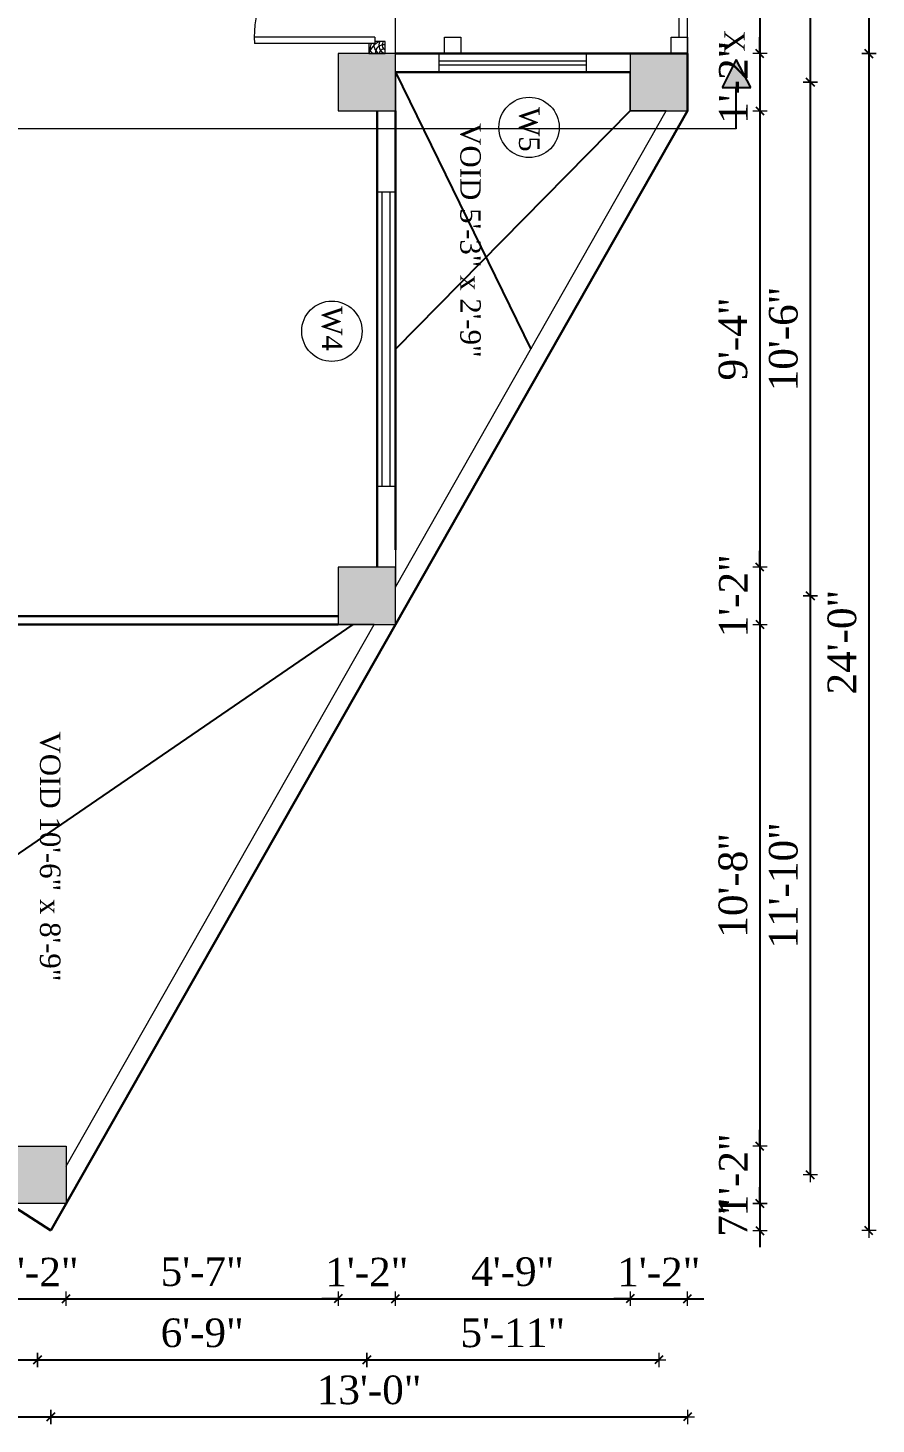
# Model space of a CAD drawing. Header units: inches. Extents: x 151827 to 346502, y -56182 to -23217.
# Drawn here: x 166625.5 to 166832.8, y -23844.6 to -23503.2 of the extents above; entities that cross this region are included whole.
import ezdxf

# ---------------------------------------------------------------- set-up
doc = ezdxf.new("R2010")
doc.units = ezdxf.units.IN
doc.header["$LTSCALE"] = 5
doc.header["$MEASUREMENT"] = 0
for name, color, linetype, lineweight in [('A-WALL', 7, 'Continuous', 9), ('Dimension', 7, 'Continuous', 18), ('DOOR', 62, 'Continuous', 0), ('Dw', 2, 'Continuous', 18)]:
    doc.layers.add(name, color=color, linetype=linetype, lineweight=lineweight)
doc.layers.add('dim line', color=7, linetype='Continuous', lineweight=15, true_color=0xfab2b2)
doc.layers.add('TEXT', color=6, linetype='Continuous')
doc.layers.add('WALL', color=7, linetype='Continuous')
doc.styles.add('ordinary', font='times.ttf')
doc.dimstyles.new('Copy of 96', dxfattribs={"dimtxt": 7, "dimasz": 4, "dimexe": 0.5, "dimexo": 0.5, "dimgap": 3, "dimtad": 1, "dimdec": 1, "dimzin": 11, "dimdsep": 46, "dimlunit": 4, "dimtxsty": 'ordinary', "dimblk": 'OBLIQUE', "dimcen": 0.09, "dimse1": 1, "dimse2": 1, "dimclrt": 6, "dimazin": 0, "dimtfac": 1, "dimtdec": 1, "dimtix": 1, "dimtmove": 2, "dimatfit": 3, "dimldrblk": 'leader', "dimfxl": 0.5, "dimfxlon": 1, "dimtolj": 1, "dimtzin": 0, "dimarcsym": 0})

# ---------------------------------------------------------------- blocks, each defined once
blk = doc.blocks.new('oblique')
at = {"color": 0, "lineweight": -2}
blk.add_line((0.25, 0.25), (-0.25, -0.25), dxfattribs=at)
at = {"layer": 'dim line', "lineweight": 9}
for p, q in [((-0.4375, 0), (0.4375, 0)), ((0, 0.4375), (0, -0.4375))]:
    blk.add_line(p, q, dxfattribs=at)
blk = doc.blocks.new('*D2435')
at = {"layer": 'A-WALL', "color": 0, "lineweight": -2, "ltscale": 5, "transparency": 16777216}
for p, q in [((166620.58, -23813.94), (166616.58, -23813.94)), ((166620.58, -23813.94), (166634.83, -23813.94)), ((166634.83, -23813.94), (166638.83, -23813.94))]:
    blk.add_line(p, q, dxfattribs=at)
at = {"layer": 'Defpoints', "color": 0, "ltscale": 5, "transparency": 16777216}
for p in [(166620.58, -23790.55), (166634.83, -23790.68), (166634.83, -23813.94)]:
    blk.add_point(p, dxfattribs=at)
at = {"layer": 'A-WALL', "color": 0, "lineweight": -2, "ltscale": 5, "transparency": 16777216, "xscale": 4, "yscale": 4, "zscale": 4}
blk.add_blockref('oblique', (166620.58, -23813.94), dxfattribs=at)
at = {"layer": 'A-WALL', "color": 0, "lineweight": -2, "ltscale": 5, "transparency": 16777216, "xscale": 4, "yscale": 4, "zscale": 4, "rotation": 180}
blk.add_blockref('oblique', (166634.83, -23813.94), dxfattribs=at)
at = {"layer": 'A-WALL', "color": 6, "ltscale": 5, "transparency": 16777216, "insert": (166627.7, -23807.44), "char_height": 7, "attachment_point": 5, "style": 'ordinary'}
blk.add_mtext('\\A1;1\'-2"', dxfattribs=at)
blk = doc.blocks.new('_OBLIQUE')
at = {"color": 0, "linetype": 'ByBlock'}
blk.add_line((-0.5, -0.5), (0.5, 0.5), dxfattribs=at)
blk = doc.blocks.new('leader')
at = {"layer": 'Dimension'}
for p, q in [((0, -4.328), (0, 4.328)), ((-4.424, 0), (4.424, 0))]:
    blk.add_line(p, q, dxfattribs=at)
blk = doc.blocks.new('*D2436')
at = {"layer": 'A-WALL', "color": 0, "lineweight": -2, "ltscale": 5, "transparency": 16777216}
blk.add_line((166634.83, -23813.94), (166701.33, -23813.94), dxfattribs=at)
at = {"layer": 'Defpoints', "color": 0, "ltscale": 5, "transparency": 16777216}
for p in [(166701.33, -23649.07), (166634.83, -23790.68), (166701.33, -23813.94)]:
    blk.add_point(p, dxfattribs=at)
at = {"layer": 'A-WALL', "color": 0, "lineweight": -2, "ltscale": 5, "transparency": 16777216, "xscale": 4, "yscale": 4, "zscale": 4, "rotation": 180}
blk.add_blockref('oblique', (166634.83, -23813.94), dxfattribs=at)
at = {"layer": 'A-WALL', "color": 0, "lineweight": -2, "ltscale": 5, "transparency": 16777216, "xscale": 4, "yscale": 4, "zscale": 4}
blk.add_blockref('oblique', (166701.33, -23813.94), dxfattribs=at)
at = {"layer": 'A-WALL', "color": 6, "ltscale": 5, "transparency": 16777216, "insert": (166668.08, -23807.37), "char_height": 7, "attachment_point": 5, "style": 'ordinary'}
blk.add_mtext('\\A1;5\'-7"', dxfattribs=at)
blk = doc.blocks.new('*D2437')
at = {"layer": 'A-WALL', "color": 0, "lineweight": -2, "ltscale": 5, "transparency": 16777216}
for p, q in [((166701.33, -23813.94), (166697.33, -23813.94)), ((166701.33, -23813.94), (166715.33, -23813.94)), ((166715.33, -23813.94), (166719.33, -23813.94))]:
    blk.add_line(p, q, dxfattribs=at)
at = {"layer": 'Defpoints', "color": 0, "ltscale": 5, "transparency": 16777216}
for p in [(166701.33, -23649.07), (166715.33, -23649.07), (166715.33, -23813.94)]:
    blk.add_point(p, dxfattribs=at)
at = {"layer": 'A-WALL', "color": 0, "lineweight": -2, "ltscale": 5, "transparency": 16777216, "xscale": 4, "yscale": 4, "zscale": 4}
blk.add_blockref('oblique', (166701.33, -23813.94), dxfattribs=at)
at = {"layer": 'A-WALL', "color": 0, "lineweight": -2, "ltscale": 5, "transparency": 16777216, "xscale": 4, "yscale": 4, "zscale": 4, "rotation": 180}
blk.add_blockref('oblique', (166715.33, -23813.94), dxfattribs=at)
at = {"layer": 'A-WALL', "color": 6, "ltscale": 5, "transparency": 16777216, "insert": (166708.33, -23807.44), "char_height": 7, "attachment_point": 5, "style": 'ordinary'}
blk.add_mtext('\\A1;1\'-2"', dxfattribs=at)
blk = doc.blocks.new('*D2438')
at = {"layer": 'A-WALL', "color": 0, "lineweight": -2, "ltscale": 5, "transparency": 16777216}
blk.add_line((166715.33, -23813.94), (166772.72, -23813.94), dxfattribs=at)
at = {"layer": 'Defpoints', "color": 0, "ltscale": 5, "transparency": 16777216}
for p in [(166772.72, -23523.5), (166715.33, -23649.07), (166772.72, -23813.94)]:
    blk.add_point(p, dxfattribs=at)
at = {"layer": 'A-WALL', "color": 0, "lineweight": -2, "ltscale": 5, "transparency": 16777216, "xscale": 4, "yscale": 4, "zscale": 4, "rotation": 180}
blk.add_blockref('oblique', (166715.33, -23813.94), dxfattribs=at)
at = {"layer": 'A-WALL', "color": 0, "lineweight": -2, "ltscale": 5, "transparency": 16777216, "xscale": 4, "yscale": 4, "zscale": 4}
blk.add_blockref('oblique', (166772.72, -23813.94), dxfattribs=at)
at = {"layer": 'A-WALL', "color": 6, "ltscale": 5, "transparency": 16777216, "insert": (166744.02, -23807.37), "char_height": 7, "attachment_point": 5, "style": 'ordinary'}
blk.add_mtext('\\A1;4\'-9"', dxfattribs=at)
blk = doc.blocks.new('*D2439')
at = {"layer": 'A-WALL', "color": 0, "lineweight": -2, "ltscale": 5, "transparency": 16777216}
for p, q in [((166772.72, -23813.94), (166768.72, -23813.94)), ((166772.72, -23813.94), (166786.72, -23813.94)), ((166786.72, -23813.94), (166790.72, -23813.94))]:
    blk.add_line(p, q, dxfattribs=at)
at = {"layer": 'Defpoints', "color": 0, "ltscale": 5, "transparency": 16777216}
for p in [(166772.72, -23523.5), (166786.72, -23523.5), (166786.72, -23813.94)]:
    blk.add_point(p, dxfattribs=at)
at = {"layer": 'A-WALL', "color": 0, "lineweight": -2, "ltscale": 5, "transparency": 16777216, "xscale": 4, "yscale": 4, "zscale": 4}
blk.add_blockref('oblique', (166772.72, -23813.94), dxfattribs=at)
at = {"layer": 'A-WALL', "color": 0, "lineweight": -2, "ltscale": 5, "transparency": 16777216, "xscale": 4, "yscale": 4, "zscale": 4, "rotation": 180}
blk.add_blockref('oblique', (166786.72, -23813.94), dxfattribs=at)
at = {"layer": 'A-WALL', "color": 6, "ltscale": 5, "transparency": 16777216, "insert": (166779.72, -23807.44), "char_height": 7, "attachment_point": 5, "style": 'ordinary'}
blk.add_mtext('\\A1;1\'-2"', dxfattribs=at)
blk = doc.blocks.new('*D2440')
at = {"layer": 'A-WALL', "color": 0, "lineweight": -2, "ltscale": 5, "transparency": 16777216}
blk.add_line((166568.05, -23828.9), (166627.83, -23828.9), dxfattribs=at)
at = {"layer": 'Defpoints', "color": 0, "ltscale": 5, "transparency": 16777216}
for p in [(166568.05, -23745.08), (166627.83, -23783.68), (166627.83, -23828.9)]:
    blk.add_point(p, dxfattribs=at)
at = {"layer": 'A-WALL', "color": 0, "lineweight": -2, "ltscale": 5, "transparency": 16777216, "xscale": 4, "yscale": 4, "zscale": 4, "rotation": 180}
blk.add_blockref('oblique', (166568.05, -23828.9), dxfattribs=at)
at = {"layer": 'A-WALL', "color": 0, "lineweight": -2, "ltscale": 5, "transparency": 16777216, "xscale": 4, "yscale": 4, "zscale": 4}
blk.add_blockref('oblique', (166627.83, -23828.9), dxfattribs=at)
at = {"layer": 'A-WALL', "color": 6, "ltscale": 5, "transparency": 16777216, "insert": (166597.94, -23822.34), "char_height": 7, "attachment_point": 5, "style": 'ordinary'}
blk.add_mtext('\\A1;5\'-0"', dxfattribs=at)
blk = doc.blocks.new('*D2441')
at = {"layer": 'A-WALL', "color": 0, "lineweight": -2, "ltscale": 5, "transparency": 16777216}
blk.add_line((166627.83, -23828.9), (166708.33, -23828.9), dxfattribs=at)
at = {"layer": 'Defpoints', "color": 0, "ltscale": 5, "transparency": 16777216}
for p in [(166708.33, -23642.07), (166627.83, -23783.68), (166708.33, -23828.9)]:
    blk.add_point(p, dxfattribs=at)
at = {"layer": 'A-WALL', "color": 0, "lineweight": -2, "ltscale": 5, "transparency": 16777216, "xscale": 4, "yscale": 4, "zscale": 4, "rotation": 180}
blk.add_blockref('oblique', (166627.83, -23828.9), dxfattribs=at)
at = {"layer": 'A-WALL', "color": 0, "lineweight": -2, "ltscale": 5, "transparency": 16777216, "xscale": 4, "yscale": 4, "zscale": 4}
blk.add_blockref('oblique', (166708.33, -23828.9), dxfattribs=at)
at = {"layer": 'A-WALL', "color": 6, "ltscale": 5, "transparency": 16777216, "insert": (166668.08, -23822.33), "char_height": 7, "attachment_point": 5, "style": 'ordinary'}
blk.add_mtext('\\A1;6\'-9"', dxfattribs=at)
blk = doc.blocks.new('*D2442')
at = {"layer": 'A-WALL', "color": 0, "lineweight": -2, "ltscale": 5, "transparency": 16777216}
blk.add_line((166708.33, -23828.9), (166779.72, -23828.9), dxfattribs=at)
at = {"layer": 'Defpoints', "color": 0, "ltscale": 5, "transparency": 16777216}
for p in [(166779.72, -23516.5), (166708.33, -23642.07), (166779.72, -23828.9)]:
    blk.add_point(p, dxfattribs=at)
at = {"layer": 'A-WALL', "color": 0, "lineweight": -2, "ltscale": 5, "transparency": 16777216, "xscale": 4, "yscale": 4, "zscale": 4, "rotation": 180}
blk.add_blockref('oblique', (166708.33, -23828.9), dxfattribs=at)
at = {"layer": 'A-WALL', "color": 0, "lineweight": -2, "ltscale": 5, "transparency": 16777216, "xscale": 4, "yscale": 4, "zscale": 4}
blk.add_blockref('oblique', (166779.72, -23828.9), dxfattribs=at)
at = {"layer": 'A-WALL', "color": 6, "ltscale": 5, "transparency": 16777216, "insert": (166744.02, -23822.34), "char_height": 7, "attachment_point": 5, "style": 'ordinary'}
blk.add_mtext('\\A1;5\'-11"', dxfattribs=at)
blk = doc.blocks.new('*D2444')
at = {"layer": 'A-WALL', "color": 0, "lineweight": -2, "ltscale": 5, "transparency": 16777216}
blk.add_line((166804.44, -23402.61), (166804.44, -23509.5), dxfattribs=at)
at = {"layer": 'Defpoints', "color": 0, "ltscale": 5, "transparency": 16777216}
for p in [(166715.33, -23402.61), (166786.72, -23509.5), (166804.44, -23509.5)]:
    blk.add_point(p, dxfattribs=at)
at = {"layer": 'A-WALL', "color": 0, "lineweight": -2, "ltscale": 5, "transparency": 16777216, "xscale": 4, "yscale": 4, "zscale": 4}
for p, rotation in [((166804.44, -23402.61), 90), ((166804.44, -23509.5), 270)]:
    blk.add_blockref('oblique', p, dxfattribs=dict(at, rotation=rotation))
at = {"layer": 'A-WALL', "color": 6, "ltscale": 5, "transparency": 16777216, "insert": (166797.88, -23456.06), "char_height": 7, "attachment_point": 5, "rotation": 90, "style": 'ordinary'}
blk.add_mtext('\\A1;8\'-11"', dxfattribs=at)
blk = doc.blocks.new('*D2445')
at = {"layer": 'A-WALL', "color": 0, "lineweight": -2, "ltscale": 5, "transparency": 16777216}
for p, q in [((166804.44, -23509.5), (166804.44, -23505.5)), ((166804.44, -23509.5), (166804.44, -23523.5)), ((166804.44, -23523.5), (166804.44, -23527.5))]:
    blk.add_line(p, q, dxfattribs=at)
at = {"layer": 'Defpoints', "color": 0, "ltscale": 5, "transparency": 16777216}
for p in [(166786.72, -23509.5), (166786.72, -23523.5), (166804.44, -23523.5)]:
    blk.add_point(p, dxfattribs=at)
at = {"layer": 'A-WALL', "color": 0, "lineweight": -2, "ltscale": 5, "transparency": 16777216, "xscale": 4, "yscale": 4, "zscale": 4}
for p, rotation in [((166804.44, -23509.5), 270), ((166804.44, -23523.5), 90)]:
    blk.add_blockref('oblique', p, dxfattribs=dict(at, rotation=rotation))
at = {"layer": 'A-WALL', "color": 6, "ltscale": 5, "transparency": 16777216, "insert": (166797.94, -23516.5), "char_height": 7, "attachment_point": 5, "rotation": 90, "style": 'ordinary'}
blk.add_mtext('\\A1;1\'-2"', dxfattribs=at)
blk = doc.blocks.new('*D2446')
at = {"layer": 'A-WALL', "color": 0, "lineweight": -2, "ltscale": 5, "transparency": 16777216}
blk.add_line((166804.44, -23523.5), (166804.44, -23635.07), dxfattribs=at)
at = {"layer": 'Defpoints', "color": 0, "ltscale": 5, "transparency": 16777216}
for p in [(166786.72, -23523.5), (166715.33, -23635.07), (166804.44, -23635.07)]:
    blk.add_point(p, dxfattribs=at)
at = {"layer": 'A-WALL', "color": 0, "lineweight": -2, "ltscale": 5, "transparency": 16777216, "xscale": 4, "yscale": 4, "zscale": 4}
for p, rotation in [((166804.44, -23523.5), 90), ((166804.44, -23635.07), 270)]:
    blk.add_blockref('oblique', p, dxfattribs=dict(at, rotation=rotation))
at = {"layer": 'A-WALL', "color": 6, "ltscale": 5, "transparency": 16777216, "insert": (166797.87, -23579.28), "char_height": 7, "attachment_point": 5, "rotation": 90, "style": 'ordinary'}
blk.add_mtext('\\A1;9\'-4"', dxfattribs=at)
blk = doc.blocks.new('*D2447')
at = {"layer": 'A-WALL', "color": 0, "lineweight": -2, "ltscale": 5, "transparency": 16777216}
for p, q in [((166804.44, -23635.07), (166804.44, -23631.07)), ((166804.44, -23635.07), (166804.44, -23649.07)), ((166804.44, -23649.07), (166804.44, -23653.07))]:
    blk.add_line(p, q, dxfattribs=at)
at = {"layer": 'Defpoints', "color": 0, "ltscale": 5, "transparency": 16777216}
for p in [(166715.33, -23635.07), (166715.33, -23649.07), (166804.44, -23649.07)]:
    blk.add_point(p, dxfattribs=at)
at = {"layer": 'A-WALL', "color": 0, "lineweight": -2, "ltscale": 5, "transparency": 16777216, "xscale": 4, "yscale": 4, "zscale": 4}
for p, rotation in [((166804.44, -23635.07), 270), ((166804.44, -23649.07), 90)]:
    blk.add_blockref('oblique', p, dxfattribs=dict(at, rotation=rotation))
at = {"layer": 'A-WALL', "color": 6, "ltscale": 5, "transparency": 16777216, "insert": (166797.94, -23642.07), "char_height": 7, "attachment_point": 5, "rotation": 90, "style": 'ordinary'}
blk.add_mtext('\\A1;1\'-2"', dxfattribs=at)
blk = doc.blocks.new('*D2448')
at = {"layer": 'A-WALL', "color": 0, "lineweight": -2, "ltscale": 5, "transparency": 16777216}
blk.add_line((166804.44, -23649.07), (166804.44, -23776.68), dxfattribs=at)
at = {"layer": 'Defpoints', "color": 0, "ltscale": 5, "transparency": 16777216}
for p in [(166715.33, -23649.07), (166634.83, -23776.68), (166804.44, -23776.68)]:
    blk.add_point(p, dxfattribs=at)
at = {"layer": 'A-WALL', "color": 0, "lineweight": -2, "ltscale": 5, "transparency": 16777216, "xscale": 4, "yscale": 4, "zscale": 4}
for p, rotation in [((166804.44, -23649.07), 90), ((166804.44, -23776.68), 270)]:
    blk.add_blockref('oblique', p, dxfattribs=dict(at, rotation=rotation))
at = {"layer": 'A-WALL', "color": 6, "ltscale": 5, "transparency": 16777216, "insert": (166797.88, -23712.88), "char_height": 7, "attachment_point": 5, "rotation": 90, "style": 'ordinary'}
blk.add_mtext('\\A1;10\'-8"', dxfattribs=at)
blk = doc.blocks.new('*D2449')
at = {"layer": 'A-WALL', "color": 0, "lineweight": -2, "ltscale": 5, "transparency": 16777216}
for p, q in [((166804.44, -23776.68), (166804.44, -23772.68)), ((166804.44, -23776.68), (166804.44, -23790.68)), ((166804.44, -23790.68), (166804.44, -23794.68))]:
    blk.add_line(p, q, dxfattribs=at)
at = {"layer": 'Defpoints', "color": 0, "ltscale": 5, "transparency": 16777216}
for p in [(166634.83, -23776.68), (166634.83, -23790.68), (166804.44, -23790.68)]:
    blk.add_point(p, dxfattribs=at)
at = {"layer": 'A-WALL', "color": 0, "lineweight": -2, "ltscale": 5, "transparency": 16777216, "xscale": 4, "yscale": 4, "zscale": 4}
for p, rotation in [((166804.44, -23776.68), 270), ((166804.44, -23790.68), 90)]:
    blk.add_blockref('oblique', p, dxfattribs=dict(at, rotation=rotation))
at = {"layer": 'A-WALL', "color": 6, "ltscale": 5, "transparency": 16777216, "insert": (166797.94, -23783.68), "char_height": 7, "attachment_point": 5, "rotation": 90, "style": 'ordinary'}
blk.add_mtext('\\A1;1\'-2"', dxfattribs=at)
blk = doc.blocks.new('*D2450')
at = {"layer": 'A-WALL', "color": 0, "lineweight": -2, "ltscale": 5, "transparency": 16777216}
blk.add_line((166816.76, -23395.61), (166816.76, -23516.5), dxfattribs=at)
at = {"layer": 'Defpoints', "color": 0, "ltscale": 5, "transparency": 16777216}
for p in [(166708.33, -23395.61), (166708.33, -23516.5), (166816.76, -23516.5)]:
    blk.add_point(p, dxfattribs=at)
at = {"layer": 'A-WALL', "color": 0, "lineweight": -2, "ltscale": 5, "transparency": 16777216, "xscale": 4, "yscale": 4, "zscale": 4}
for p, rotation in [((166816.76, -23395.61), 90), ((166816.76, -23516.5), 270)]:
    blk.add_blockref('oblique', p, dxfattribs=dict(at, rotation=rotation))
at = {"layer": 'A-WALL', "color": 6, "ltscale": 5, "transparency": 16777216, "insert": (166810.2, -23456.06), "char_height": 7, "attachment_point": 5, "rotation": 90, "style": 'ordinary'}
blk.add_mtext('\\A1;10\'-1"', dxfattribs=at)
blk = doc.blocks.new('*D2451')
at = {"layer": 'A-WALL', "color": 0, "lineweight": -2, "ltscale": 5, "transparency": 16777216}
blk.add_line((166816.76, -23516.5), (166816.76, -23642.07), dxfattribs=at)
at = {"layer": 'Defpoints', "color": 0, "ltscale": 5, "transparency": 16777216}
for p in [(166708.33, -23516.5), (166708.33, -23642.07), (166816.76, -23642.07)]:
    blk.add_point(p, dxfattribs=at)
at = {"layer": 'A-WALL', "color": 0, "lineweight": -2, "ltscale": 5, "transparency": 16777216, "xscale": 4, "yscale": 4, "zscale": 4}
for p, rotation in [((166816.76, -23516.5), 90), ((166816.76, -23642.07), 270)]:
    blk.add_blockref('oblique', p, dxfattribs=dict(at, rotation=rotation))
at = {"layer": 'A-WALL', "color": 6, "ltscale": 5, "transparency": 16777216, "insert": (166810.2, -23579.28), "char_height": 7, "attachment_point": 5, "rotation": 90, "style": 'ordinary'}
blk.add_mtext('\\A1;10\'-6"', dxfattribs=at)
blk = doc.blocks.new('*D2452')
at = {"layer": 'A-WALL', "color": 0, "lineweight": -2, "ltscale": 5, "transparency": 16777216}
blk.add_line((166816.76, -23642.07), (166816.76, -23783.68), dxfattribs=at)
at = {"layer": 'Defpoints', "color": 0, "ltscale": 5, "transparency": 16777216}
for p in [(166708.33, -23642.07), (166627.83, -23783.68), (166816.76, -23783.68)]:
    blk.add_point(p, dxfattribs=at)
at = {"layer": 'A-WALL', "color": 0, "lineweight": -2, "ltscale": 5, "transparency": 16777216, "xscale": 4, "yscale": 4, "zscale": 4}
for p, rotation in [((166816.76, -23642.07), 90), ((166816.76, -23783.68), 270)]:
    blk.add_blockref('oblique', p, dxfattribs=dict(at, rotation=rotation))
at = {"layer": 'A-WALL', "color": 6, "ltscale": 5, "transparency": 16777216, "insert": (166810.2, -23712.88), "char_height": 7, "attachment_point": 5, "rotation": 90, "style": 'ordinary'}
blk.add_mtext('\\A1;11\'-10"', dxfattribs=at)
blk = doc.blocks.new('*D2453')
at = {"layer": 'A-WALL', "color": 0, "lineweight": -2, "ltscale": 5, "transparency": 16777216}
blk.add_line((166831.09, -23388.61), (166831.09, -23509.5), dxfattribs=at)
at = {"layer": 'Defpoints', "color": 0, "ltscale": 5, "transparency": 16777216}
for p in [(166715.33, -23388.61), (166786.72, -23509.5), (166831.09, -23509.5)]:
    blk.add_point(p, dxfattribs=at)
at = {"layer": 'A-WALL', "color": 0, "lineweight": -2, "ltscale": 5, "transparency": 16777216, "xscale": 4, "yscale": 4, "zscale": 4}
for p, rotation in [((166831.09, -23388.61), 90), ((166831.09, -23509.5), 270)]:
    blk.add_blockref('oblique', p, dxfattribs=dict(at, rotation=rotation))
at = {"layer": 'A-WALL', "color": 6, "ltscale": 5, "transparency": 16777216, "insert": (166824.53, -23449.06), "char_height": 7, "attachment_point": 5, "rotation": 90, "style": 'ordinary'}
blk.add_mtext('\\A1;10\'-1"', dxfattribs=at)
blk = doc.blocks.new('*D2454')
at = {"layer": 'A-WALL', "color": 0, "lineweight": -2, "ltscale": 5, "transparency": 16777216}
blk.add_line((166831.09, -23509.5), (166831.09, -23797.31), dxfattribs=at)
at = {"layer": 'Defpoints', "color": 0, "ltscale": 5, "transparency": 16777216}
for p in [(166786.72, -23509.5), (166631.06, -23797.31), (166831.09, -23797.31)]:
    blk.add_point(p, dxfattribs=at)
at = {"layer": 'A-WALL', "color": 0, "lineweight": -2, "ltscale": 5, "transparency": 16777216, "xscale": 4, "yscale": 4, "zscale": 4}
for p, rotation in [((166831.09, -23509.5), 90), ((166831.09, -23797.31), 270)]:
    blk.add_blockref('oblique', p, dxfattribs=dict(at, rotation=rotation))
at = {"layer": 'A-WALL', "color": 6, "ltscale": 5, "transparency": 16777216, "insert": (166824.53, -23653.41), "char_height": 7, "attachment_point": 5, "rotation": 90, "style": 'ordinary'}
blk.add_mtext('\\A1;24\'-0"', dxfattribs=at)
blk = doc.blocks.new('*D2455')
at = {"layer": 'A-WALL', "color": 0, "lineweight": -2, "ltscale": 5, "transparency": 16777216}
blk.add_line((166543.05, -23842.85), (166631.06, -23842.85), dxfattribs=at)
at = {"layer": 'Defpoints', "color": 0, "ltscale": 5, "transparency": 16777216}
for p in [(166543.05, -23740.45), (166631.06, -23797.31), (166631.06, -23842.85)]:
    blk.add_point(p, dxfattribs=at)
at = {"layer": 'A-WALL', "color": 0, "lineweight": -2, "ltscale": 5, "transparency": 16777216, "xscale": 4, "yscale": 4, "zscale": 4, "rotation": 180}
blk.add_blockref('oblique', (166543.05, -23842.85), dxfattribs=at)
at = {"layer": 'A-WALL', "color": 0, "lineweight": -2, "ltscale": 5, "transparency": 16777216, "xscale": 4, "yscale": 4, "zscale": 4}
blk.add_blockref('oblique', (166631.06, -23842.85), dxfattribs=at)
at = {"layer": 'A-WALL', "color": 6, "ltscale": 5, "transparency": 16777216, "insert": (166587.05, -23836.28), "char_height": 7, "attachment_point": 5, "style": 'ordinary'}
blk.add_mtext('\\A1;7\'-4"', dxfattribs=at)
blk = doc.blocks.new('*D2456')
at = {"layer": 'A-WALL', "color": 0, "lineweight": -2, "ltscale": 5, "transparency": 16777216}
blk.add_line((166631.06, -23842.85), (166786.72, -23842.85), dxfattribs=at)
at = {"layer": 'Defpoints', "color": 0, "ltscale": 5, "transparency": 16777216}
for p in [(166786.72, -23523.5), (166631.06, -23797.31), (166786.72, -23842.85)]:
    blk.add_point(p, dxfattribs=at)
at = {"layer": 'A-WALL', "color": 0, "lineweight": -2, "ltscale": 5, "transparency": 16777216, "xscale": 4, "yscale": 4, "zscale": 4, "rotation": 180}
blk.add_blockref('oblique', (166631.06, -23842.85), dxfattribs=at)
at = {"layer": 'A-WALL', "color": 0, "lineweight": -2, "ltscale": 5, "transparency": 16777216, "xscale": 4, "yscale": 4, "zscale": 4}
blk.add_blockref('oblique', (166786.72, -23842.85), dxfattribs=at)
at = {"layer": 'A-WALL', "color": 6, "ltscale": 5, "transparency": 16777216, "insert": (166708.89, -23836.29), "char_height": 7, "attachment_point": 5, "style": 'ordinary'}
blk.add_mtext('\\A1;13\'-0"', dxfattribs=at)
blk = doc.blocks.new('*D2466')
at = {"layer": 'A-WALL', "color": 0, "lineweight": -2, "ltscale": 5, "transparency": 16777216}
blk.add_line((166521.8, -23790.68), (166521.8, -23797.31), dxfattribs=at)
at = {"layer": 'Defpoints', "color": 0, "ltscale": 5, "transparency": 16777216}
for p in [(166620.83, -23790.68), (166521.8, -23797.31), (166631.06, -23797.31)]:
    blk.add_point(p, dxfattribs=at)
at = {"layer": 'A-WALL', "color": 0, "lineweight": -2, "ltscale": 5, "transparency": 16777216, "xscale": 4, "yscale": 4, "zscale": 4}
for p, rotation in [((166521.8, -23790.68), 90), ((166521.8, -23797.31), 270)]:
    blk.add_blockref('oblique', p, dxfattribs=dict(at, rotation=rotation))
at = {"layer": 'A-WALL', "color": 6, "ltscale": 5, "transparency": 16777216, "insert": (166528.46, -23795.73), "char_height": 7, "attachment_point": 5, "rotation": 90, "style": 'ordinary'}
blk.add_mtext('\\A1;7"', dxfattribs=at)
blk = doc.blocks.new('*D2470')
at = {"layer": 'A-WALL', "color": 0, "lineweight": -2, "ltscale": 5, "transparency": 16777216}
blk.add_line((166509.18, -23745.08), (166509.18, -23783.68), dxfattribs=at)
at = {"layer": 'Defpoints', "color": 0, "ltscale": 5, "transparency": 16777216}
for p in [(166568.05, -23745.08), (166509.18, -23783.68), (166627.83, -23783.68)]:
    blk.add_point(p, dxfattribs=at)
at = {"layer": 'A-WALL', "color": 0, "lineweight": -2, "ltscale": 5, "transparency": 16777216, "xscale": 4, "yscale": 4, "zscale": 4}
for p, rotation in [((166509.18, -23745.08), 90), ((166509.18, -23783.68), 270)]:
    blk.add_blockref('oblique', p, dxfattribs=dict(at, rotation=rotation))
at = {"layer": 'A-WALL', "color": 6, "ltscale": 5, "transparency": 16777216, "insert": (166502.62, -23764.38), "char_height": 7, "attachment_point": 5, "rotation": 90, "style": 'ordinary'}
blk.add_mtext('\\A1;3\'-3"', dxfattribs=at)
blk = doc.blocks.new('*D2472')
at = {"layer": 'A-WALL', "color": 0, "lineweight": -2, "ltscale": 5, "transparency": 16777216}
blk.add_line((166496.08, -23751.75), (166496.08, -23797.31), dxfattribs=at)
at = {"layer": 'Defpoints', "color": 0, "ltscale": 5, "transparency": 16777216}
for p in [(166561.05, -23751.75), (166496.08, -23797.31), (166631.06, -23797.31)]:
    blk.add_point(p, dxfattribs=at)
at = {"layer": 'A-WALL', "color": 0, "lineweight": -2, "ltscale": 5, "transparency": 16777216, "xscale": 4, "yscale": 4, "zscale": 4}
for p, rotation in [((166496.08, -23751.75), 90), ((166496.08, -23797.31), 270)]:
    blk.add_blockref('oblique', p, dxfattribs=dict(at, rotation=rotation))
at = {"layer": 'A-WALL', "color": 6, "ltscale": 5, "transparency": 16777216, "insert": (166489.52, -23774.53), "char_height": 7, "attachment_point": 5, "rotation": 90, "style": 'ordinary'}
blk.add_mtext('\\A1;3\'-10"', dxfattribs=at)
blk = doc.blocks.new('*D2479')
at = {"layer": 'A-WALL', "color": 0, "lineweight": -2, "ltscale": 5, "transparency": 16777216}
blk.add_line((166709.15, -23361.21), (166783.35, -23362.97), dxfattribs=at)
at = {"layer": 'Defpoints', "color": 0, "ltscale": 5, "transparency": 16777216}
for p in [(166783.35, -23362.97), (166708.33, -23395.61), (166779.72, -23516.5)]:
    blk.add_point(p, dxfattribs=at)
at = {"layer": 'A-WALL', "color": 0, "lineweight": -2, "ltscale": 5, "transparency": 16777216, "xscale": 4, "yscale": 4, "zscale": 4}
for p, rotation in [((166709.15, -23361.21), 178.6423816933984), ((166783.35, -23362.97), 358.6423816933984)]:
    blk.add_blockref('oblique', p, dxfattribs=dict(at, rotation=rotation))
at = {"layer": 'A-WALL', "color": 6, "ltscale": 5, "transparency": 16777216, "insert": (166746.41, -23355.53), "char_height": 7, "attachment_point": 5, "rotation": 358.6424, "style": 'ordinary'}
blk.add_mtext('\\A1;6\'-2"', dxfattribs=at)
blk = doc.blocks.new('A$C27B36B59')
at = {"layer": 'DOOR'}
for p, q in [((0, 4), (0, 0)), ((2.5, 4), (0, 4)), ((2.5, 2.5), (2.5, 4)), ((0, 0), (3, 0)), ((3, 2.5), (2.5, 2.5)), ((3, 0), (3, 2.5))]:
    blk.add_line(p, q, dxfattribs=at)
for centre, radius, start, end in [((-1.4, -0.54), 4.75, 22.1411, 72.838), ((1.34, 2.09), 1.64, 45.138, 144.8948), ((2.21, 0.3), 2.49, 83.3149, 152.658), ((0.13, 0.37), 2.05, 349.4875, 93.6805), ((1.96, -0.47), 2.01, 58.7447, 166.495), ((-0.06, 0.32), 1.13, 343.542, 86.947), ((2.08, -0.4), 1.17, 38.2816, 160.1519)]:
    blk.add_arc(centre, radius, start, end, dxfattribs=at)
blk = doc.blocks.new('D2')
at = {"layer": 'DOOR'}
for p, q in [((74473.95, 24047.59), (74473.95, 24018.09)), ((74473.95, 24047.59), (74475.45, 24047.59)), ((74475.45, 24047.59), (74475.45, 24018.13))]:
    blk.add_line(p, q, dxfattribs=at)
blk.add_arc((74473.95, 24047.59), 29.5, 180, 272.9146, dxfattribs=at)
at = {"layer": 'DOOR', "xscale": -1, "rotation": 180}
blk.add_blockref('A$C27B36B59', (74441.95, 24050.09), dxfattribs=at)
at = {"layer": 'DOOR', "rotation": 180}
blk.add_blockref('A$C27B36B59', (74477.95, 24050.09), dxfattribs=at)
blk = doc.blocks.new('*D2636')
at = {"layer": 'A-WALL', "color": 0, "lineweight": -2, "ltscale": 5, "transparency": 16777216}
for p, q in [((166804.44, -23790.68), (166804.44, -23786.68)), ((166804.44, -23790.68), (166804.44, -23797.31)), ((166804.44, -23797.31), (166804.44, -23801.31))]:
    blk.add_line(p, q, dxfattribs=at)
at = {"layer": 'Defpoints', "color": 0, "ltscale": 5, "transparency": 16777216}
for p in [(166634.83, -23790.68, -72.71), (166631.06, -23797.31, -72.71), (166804.44, -23797.31)]:
    blk.add_point(p, dxfattribs=at)
at = {"layer": 'A-WALL', "color": 0, "lineweight": -2, "ltscale": 5, "transparency": 16777216, "xscale": 4, "yscale": 4, "zscale": 4}
for p, rotation in [((166804.44, -23790.68), 270), ((166804.44, -23797.31), 90)]:
    blk.add_blockref('oblique', p, dxfattribs=dict(at, rotation=rotation))
at = {"layer": 'A-WALL', "color": 6, "ltscale": 5, "transparency": 16777216, "insert": (166797.87, -23794), "char_height": 7, "attachment_point": 5, "rotation": 90, "style": 'ordinary'}
blk.add_mtext('\\A1;7"', dxfattribs=at)

msp = doc.modelspace()

# ---------------------------------------------------------------- hatches: boundary and pattern name
at = {"ltscale": 5}
msp.add_hatch(color=256, dxfattribs=at).paths.add_polyline_path([(166795.19, -23517.79), (166802.2, -23517.79), (166798.62, -23510.9)])
at = {"layer": 'WALL', "linetype": 'ByBlock', "ltscale": 5, "true_color": 0xf8991e}
h = msp.add_hatch(color=30, dxfattribs=at)
h.dxf.hatch_style = 1
h.paths.add_polyline_path([(166701.33, -23509.5), (166701.33, -23523.5), (166715.33, -23523.5), (166715.33, -23509.5)])
h = msp.add_hatch(color=30, dxfattribs=at)
h.dxf.hatch_style = 1
h.paths.add_polyline_path([(166772.72, -23509.5), (166772.72, -23523.5), (166786.72, -23523.5), (166786.72, -23509.5)])
h = msp.add_hatch(color=30, dxfattribs=at)
h.dxf.hatch_style = 1
h.paths.add_polyline_path([(166701.33, -23649.07), (166715.33, -23649.07), (166715.33, -23635.07), (166701.33, -23635.07)])
h = msp.add_hatch(color=30, dxfattribs=at)
h.dxf.hatch_style = 1
h.paths.add_polyline_path([(166634.83, -23776.68), (166620.83, -23776.68), (166620.83, -23790.68), (166634.83, -23790.68)])

# ---------------------------------------------------------------- linework, layer by layer
at = {"ltscale": 5}
for p, q in [((166798.62, -23510.9, -72.71), (166795.19, -23517.79, -72.71)), ((166802.2, -23517.79, -72.71), (166798.62, -23510.9, -72.71)), ((166795.19, -23517.79, -72.71), (166802.2, -23517.79, -72.71)), ((166798.62, -23527.88, -72.71), (166798.62, -23517.79, -72.71))]:
    msp.add_line(p, q, dxfattribs=at)
at = {"layer": 'A-WALL', "ltscale": 5}
for p, q in [((166715.33, -23509.5, -72.71), (166715.33, -23388.61, -72.71)), ((166786.72, -23509.5, -72.71), (166786.72, -23390.31, -72.71)), ((166784.72, -23505.5, -72.71), (166784.72, -23394.31, -72.71)), ((166727.33, -23509.5, -72.71), (166727.33, -23505.5, -72.71)), ((166726.02, -23514, -72.71), (166726.02, -23509.5, -72.71)), ((166762.02, -23514, -72.71), (166762.02, -23509.5, -72.71)), ((166798.62, -23527.88, -72.71), (166510.05, -23527.88, -72.71)), ((166710.83, -23543.28, -72.71), (166715.33, -23543.28, -72.71)), ((166710.83, -23615.28, -72.71), (166715.33, -23615.28, -72.71))]:
    msp.add_line(p, q, dxfattribs=at)
at = {"layer": 'A-WALL', "lineweight": 30}
for p, q in [((166786.72, -23509.5, -72.71), (166715.33, -23509.5, -72.71)), ((166786.72, -23523.5, -72.71), (166786.72, -23509.5, -72.71)), ((166772.72, -23514, -72.71), (166715.33, -23514, -72.71)), ((166772.72, -23514, -72.71), (166715.33, -23514, -72.71)), ((166710.83, -23635.07, -72.71), (166710.83, -23523.5, -72.71)), ((166786.72, -23523.5, -72.71), (166715.33, -23649.07, -72.71)), ((166715.33, -23523.5, -72.71), (166715.33, -23630.86, -72.71)), ((166701.33, -23647.07, -72.71), (166574.55, -23647.07, -72.71)), ((166701.33, -23649.07, -72.71), (166574.55, -23649.07, -72.71)), ((166715.33, -23649.07, -72.71), (166631.06, -23797.31, -72.71)), ((166631.06, -23797.31, -72.71), (166561.05, -23752.08, -72.71))]:
    msp.add_line(p, q, dxfattribs=at)
at = {"layer": 'A-WALL', "ltscale": 5, "elevation": -72.71}
for points in [[(166731.33, -23505.5), (166731.33, -23509.5), (166727.33, -23509.5), (166727.33, -23505.5)], [(166786.72, -23505.5), (166786.72, -23509.5), (166782.72, -23509.5), (166782.72, -23505.5)], [(166701.33, -23509.5), (166701.33, -23523.5), (166715.33, -23523.5), (166715.33, -23509.5)], [(166772.72, -23509.5), (166772.72, -23523.5), (166786.72, -23523.5), (166786.72, -23509.5)], [(166781.54, -23523.5), (166772.72, -23523.5), (166772.72, -23514), (166751.33, -23514), (166715.33, -23514), (166715.33, -23523.5), (166715.33, -23639.96)], [(166701.33, -23635.07), (166701.33, -23649.07), (166715.33, -23649.07), (166715.33, -23635.07)], [(166634.83, -23776.68), (166634.83, -23790.68), (166620.83, -23790.68), (166620.83, -23776.68)]]:
    msp.add_lwpolyline(points, close=True, dxfattribs=at)
msp.add_lwpolyline([(166570.05, -23649.07), (166570.05, -23649.07), (166570.05, -23738.08), (166575.05, -23738.08), (166575.05, -23752.08), (166569.34, -23752.08), (166620.83, -23785.34), (166620.83, -23776.68), (166634.83, -23776.68), (166634.83, -23781.58), (166710.16, -23649.07), (166570.05, -23649.07)], dxfattribs=at)
at = {"layer": 'A-WALL', "ltscale": 5}
for centre in [(166748, -23527.54, -72.71), (166699.79, -23577.38, -72.71)]:
    msp.add_circle(centre, 7.38, dxfattribs=at)
at = {"layer": 'Dw', "color": 3}
for p, q in [((166726.02, -23511.25, -72.71), (166762.02, -23511.25, -72.71)), ((166726.02, -23512.25, -72.71), (166762.02, -23512.25, -72.71)), ((166712.08, -23615.28, -72.71), (166712.08, -23543.28, -72.71)), ((166714.08, -23615.28, -72.71), (166714.08, -23543.28, -72.71))]:
    msp.add_line(p, q, dxfattribs=at)
at = {"layer": 'WALL', "color": 30, "linetype": 'ByBlock', "ltscale": 5, "true_color": 0xf8991e}
for p, q in [((166715.33, -23514, -72.71), (166748.44, -23581.73, -72.71)), ((166772.72, -23523.5, -72.71), (166715.33, -23581.73, -72.71)), ((166575.05, -23738.08, -72.71), (166704.98, -23649.07, -72.71))]:
    msp.add_line(p, q, dxfattribs=at)

# ---------------------------------------------------------------- block references
at = {"layer": 'WALL', "color": 2, "linetype": 'ByBlock', "rotation": 270}
msp.add_blockref('D2', (142662.74, 50968.45, -72.71), dxfattribs=at)

# ---------------------------------------------------------------- texts
at = {"layer": 'TEXT', "style": 'ordinary'}
for s, p in [('X', (166795.74, -23503.83, -72.71)), ('W5', (166745.56, -23522.58, -72.71)), ('VOID 5\'-3" x 2\'-9"', (166731.2, -23526.5, -72.71)), ('W4', (166697.34, -23571.26, -72.71)), ('VOID 10\'-6" x 8\'-9"', (166628.43, -23675.25, -72.71))]:
    msp.add_text(s, height=5, rotation=270, dxfattribs=at).set_placement(p)

# ---------------------------------------------------------------- dimensions: what is measured, and where the dimension line sits
at = {"layer": 'A-WALL', "ltscale": 5}
for base, p1, p2, angle, picture, middle in [((166783.35, -23362.97, -72.71), (166708.33, -23395.61, -72.71), (166779.72, -23516.5, -72.71), 178.6424, '*D2479', (166746.41, -23355.53, -72.71)), ((166831.09, -23509.5, -72.71), (166715.33, -23388.61, -72.71), (166786.72, -23509.5, -72.71), 270, '*D2453', (166824.53, -23449.06, -72.71)), ((166816.76, -23516.5, -72.71), (166708.33, -23395.61, -72.71), (166708.33, -23516.5, -72.71), 270, '*D2450', (166810.2, -23456.06, -72.71)), ((166804.44, -23509.5, -72.71), (166715.33, -23402.61, -72.71), (166786.72, -23509.5, -72.71), 270, '*D2444', (166797.88, -23456.06, -72.71)), ((166831.09, -23797.31, -72.71), (166786.72, -23509.5, -72.71), (166631.06, -23797.31, -72.71), 270, '*D2454', (166824.53, -23653.41, -72.71)), ((166804.44, -23523.5, -72.71), (166786.72, -23509.5, -72.71), (166786.72, -23523.5, -72.71), 270, '*D2445', (166797.94, -23516.5, -72.71)), ((166816.76, -23642.07, -72.71), (166708.33, -23516.5, -72.71), (166708.33, -23642.07, -72.71), 270, '*D2451', (166810.2, -23579.28, -72.71)), ((166804.44, -23635.07, -72.71), (166786.72, -23523.5, -72.71), (166715.33, -23635.07, -72.71), 270, '*D2446', (166797.87, -23579.28, -72.71)), ((166804.44, -23649.07, -72.71), (166715.33, -23635.07, -72.71), (166715.33, -23649.07, -72.71), 270, '*D2447', (166797.94, -23642.07, -72.71)), ((166816.76, -23783.68, -72.71), (166708.33, -23642.07, -72.71), (166627.83, -23783.68, -72.71), 270, '*D2452', (166810.2, -23712.88, -72.71)), ((166804.44, -23776.68, -72.71), (166715.33, -23649.07, -72.71), (166634.83, -23776.68, -72.71), 270, '*D2448', (166797.88, -23712.88, -72.71)), ((166509.18, -23783.68, -72.71), (166568.05, -23745.08, -72.71), (166627.83, -23783.68, -72.71), 270, '*D2470', (166502.62, -23764.38, -72.71)), ((166496.08, -23797.31, -72.71), (166561.05, -23751.75, -72.71), (166631.06, -23797.31, -72.71), 270, '*D2472', (166489.52, -23774.53, -72.71)), ((166804.44, -23790.68, -72.71), (166634.83, -23776.68, -72.71), (166634.83, -23790.68, -72.71), 270, '*D2449', (166797.94, -23783.68, -72.71)), ((166804.44, -23797.31), (166634.83, -23790.68, -72.71), (166631.06, -23797.31, -72.71), 270, '*D2636', (166797.87, -23794))]:
    dim = msp.add_linear_dim(base=base, p1=p1, p2=p2, angle=angle, dimstyle='Copy of 96', override={"dimdec": 0, "dimblk": 'oblique', "dimtdec": 0, "dimarcsym": 1}, dxfattribs=at)
    dim.commit()
    dim.dimension.update_dxf_attribs({"geometry": picture, "text_midpoint": middle})
for base, p1, p2, picture, middle in [((166779.72, -23828.9, -72.71), (166708.33, -23642.07, -72.71), (166779.72, -23516.5, -72.71), '*D2442', (166744.02, -23822.34, -72.71)), ((166786.72, -23842.85, -72.71), (166631.06, -23797.31, -72.71), (166786.72, -23523.5, -72.71), '*D2456', (166708.89, -23836.29, -72.71)), ((166772.72, -23813.94, -72.71), (166715.33, -23649.07, -72.71), (166772.72, -23523.5, -72.71), '*D2438', (166744.02, -23807.37, -72.71)), ((166786.72, -23813.94, -72.71), (166772.72, -23523.5, -72.71), (166786.72, -23523.5, -72.71), '*D2439', (166779.72, -23807.44, -72.71)), ((166708.3323, -23828.9009, -72.7113), (166627.8251, -23783.6832, -72.7113), (166708.3323, -23642.0672, -72.7113), '*D2441', (166668.0787, -23822.3302, -72.7113)), ((166701.3323, -23813.9429, -72.7113), (166634.8251, -23790.6832, -72.7113), (166701.3323, -23649.0672, -72.7113), '*D2436', (166668.0787, -23807.3722, -72.7113)), ((166715.33, -23813.94, -72.71), (166701.33, -23649.07, -72.71), (166715.33, -23649.07, -72.71), '*D2437', (166708.33, -23807.44, -72.71)), ((166631.06, -23842.85, -72.71), (166543.05, -23740.45, -72.71), (166631.06, -23797.31, -72.71), '*D2455', (166587.05, -23836.28, -72.71)), ((166627.83, -23828.9, -72.71), (166568.05, -23745.08, -72.71), (166627.83, -23783.68, -72.71), '*D2440', (166597.94, -23822.34, -72.71)), ((166634.83, -23813.94, -72.71), (166620.58, -23790.55, -72.71), (166634.83, -23790.68, -72.71), '*D2435', (166627.7, -23807.44, -72.71))]:
    dim = msp.add_linear_dim(base=base, p1=p1, p2=p2, dimstyle='Copy of 96', override={"dimdec": 0, "dimblk": 'oblique', "dimtdec": 0, "dimarcsym": 1}, dxfattribs=at)
    dim.commit()
    dim.dimension.update_dxf_attribs({"geometry": picture, "text_midpoint": middle})
dim = msp.add_linear_dim(base=(166521.8, -23797.31, -72.71), p1=(166620.83, -23790.68, -72.71), p2=(166631.06, -23797.31, -72.71), angle=270, dimstyle='Copy of 96', override={"dimdec": 0, "dimblk": 'oblique', "dimtdec": 0, "dimarcsym": 1}, dxfattribs=at)
dim.commit()
dim.dimension.update_dxf_attribs({"geometry": '*D2466', "text_midpoint": (166528.46, -23795.73, -72.71), "dimtype": 160})

doc.saveas('drawing.dxf')
